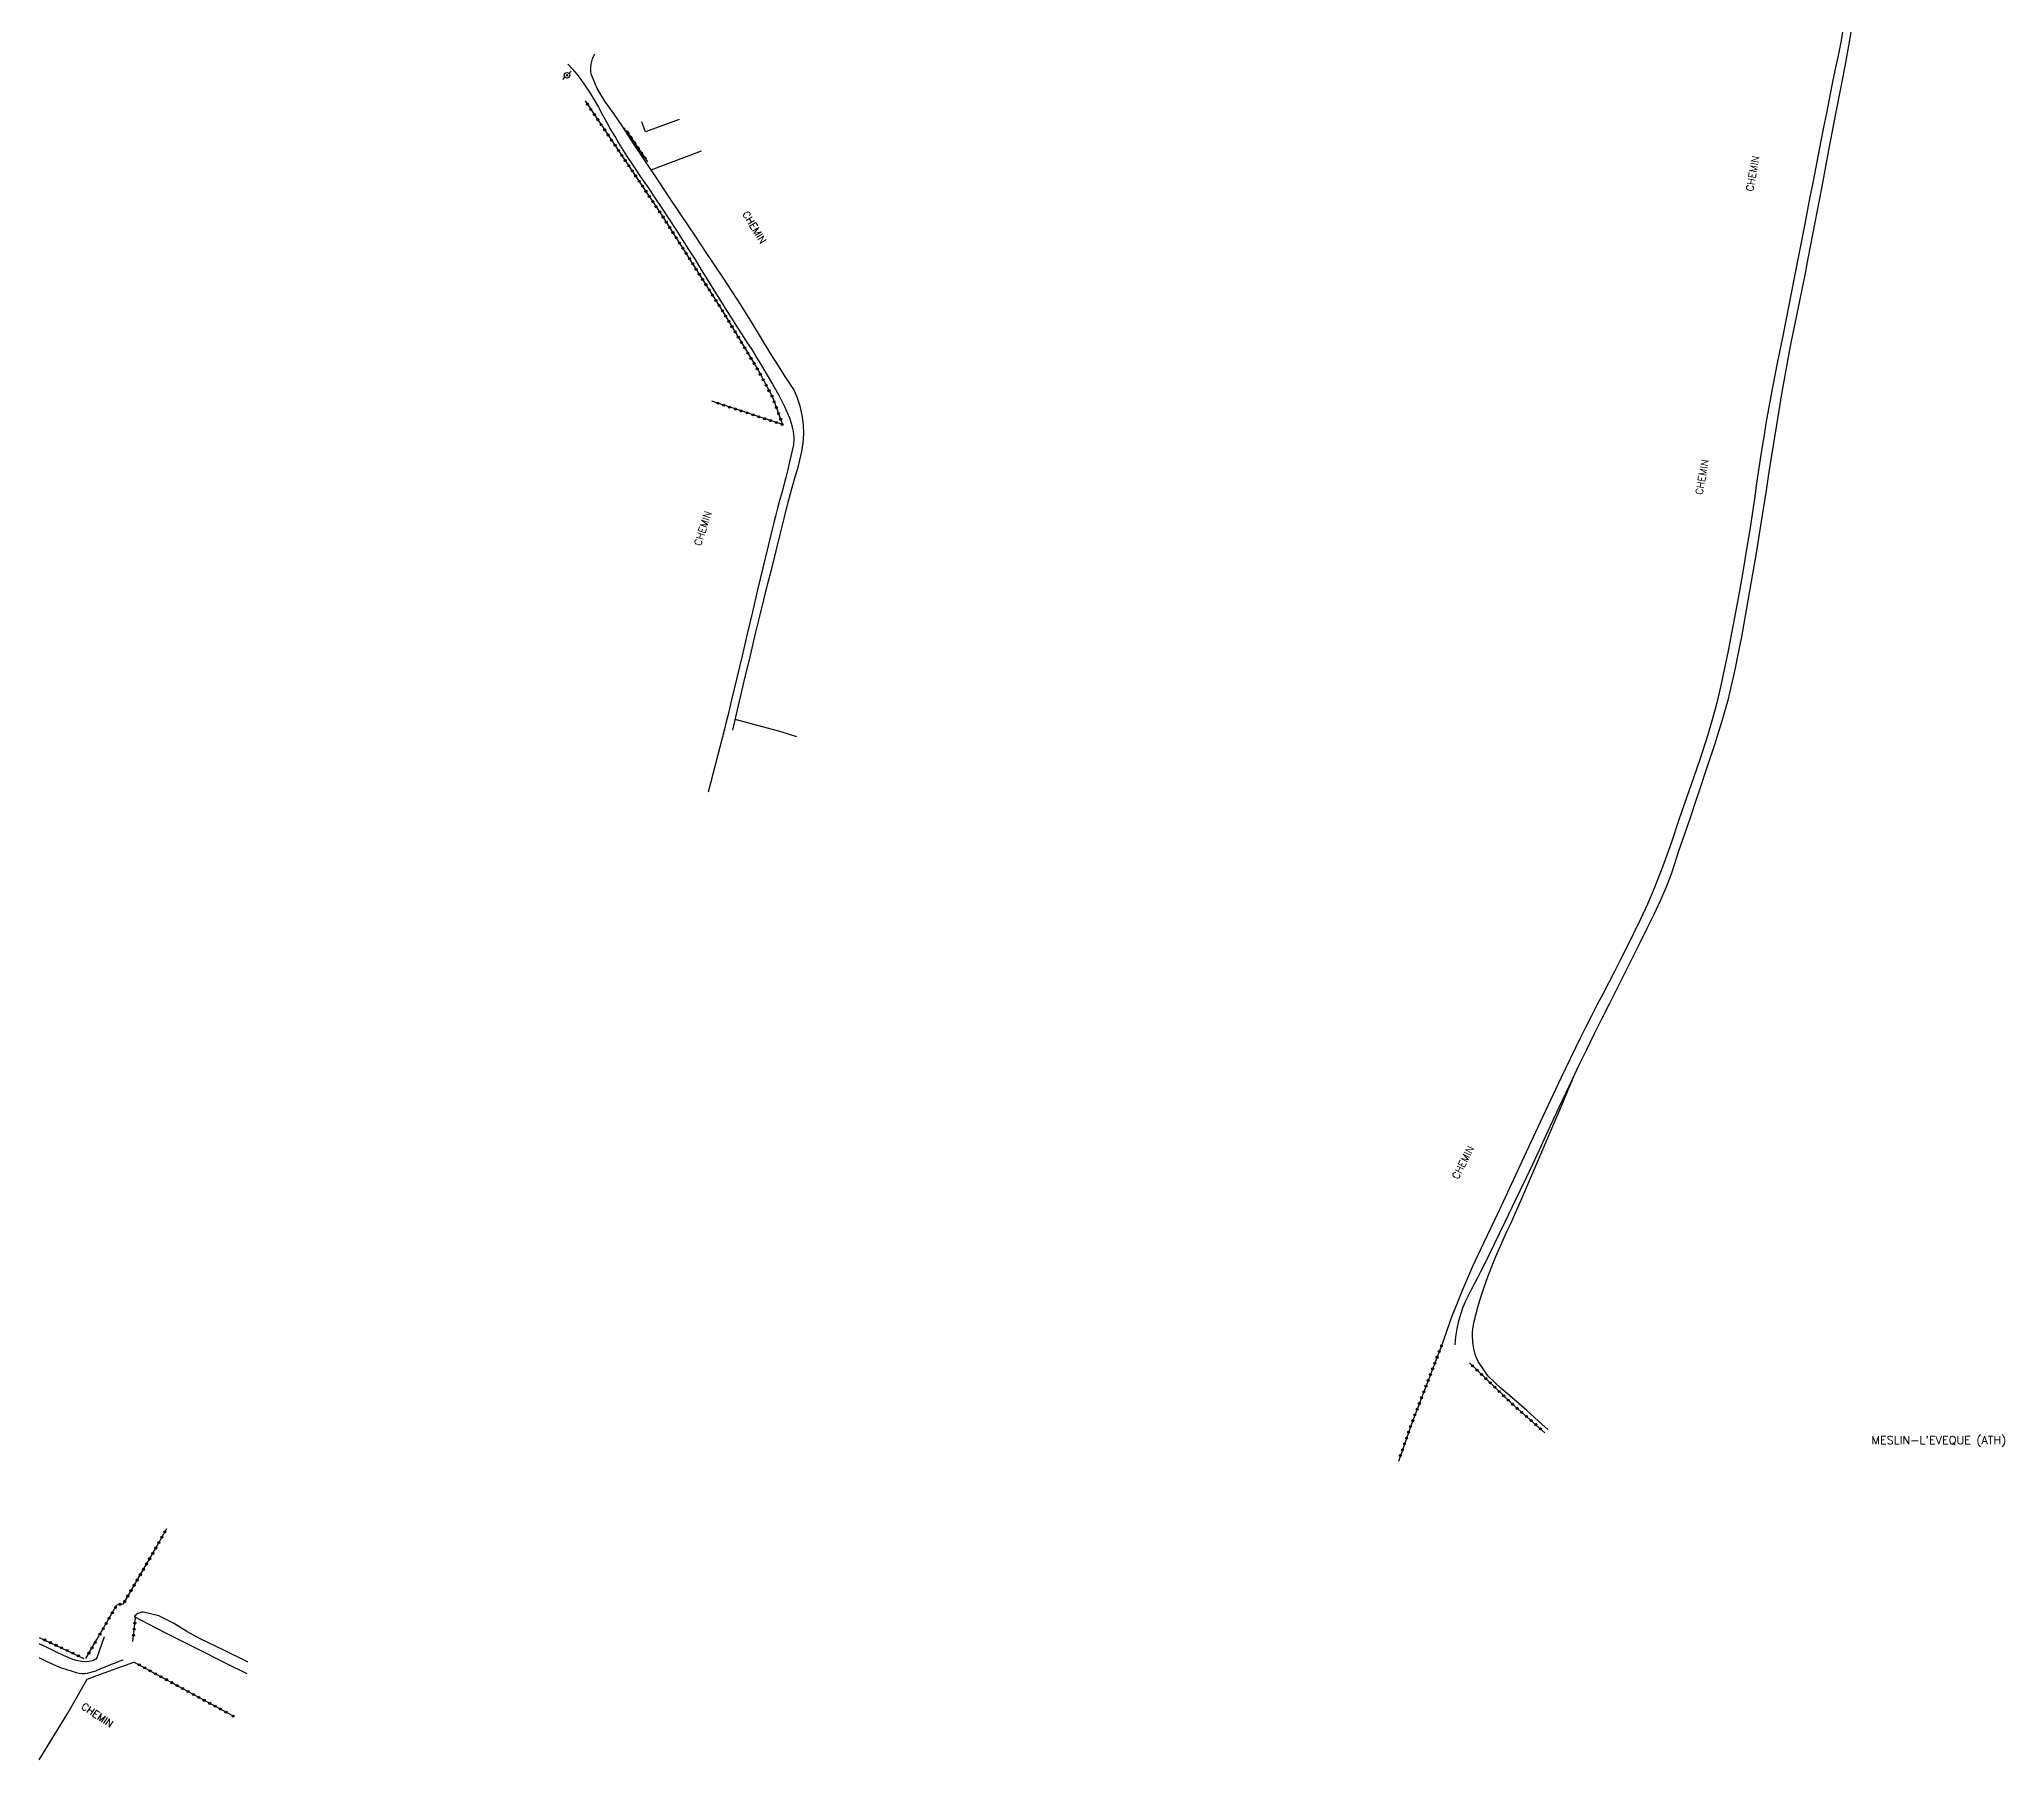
# Model space of a CAD drawing. Header units: millimetres. Extents: x 113000 to 114000, y 148000 to 148862.
# Drawn here: x 113000 to 113478.1, y 148159.7 to 148578.1 of the extents above; entities that cross this region are included whole.
import ezdxf
from ezdxf.enums import TextEntityAlignment as Align

# ---------------------------------------------------------------- set-up
doc = ezdxf.new("R2010")
doc.units = ezdxf.units.MM
doc.layers.get('0').update_dxf_attribs({"linetype": 'CONTINUOUS'})
for name, color, linetype in [('W0071', 7, 'CONTINUOUS'), ('W0101', 7, 'CONTINUOUS'), ('W0211', 2, 'CONTINUOUS'), ('W0214', 2, 'CONTINUOUS'), ('W0310', 3, 'CONTINUOUS'), ('W0323', 7, 'CONTINUOUS'), ('W0330', 7, 'CONTINUOUS'), ('W0473', 7, 'CONTINUOUS'), ('W0980', 7, 'CONTINUOUS'), ('W0989', 7, 'CONTINUOUS')]:
    doc.layers.add(name, color=color, linetype=linetype)
doc.styles.get("Standard").update_dxf_attribs({"font": 'romans.shx', "width": 0.85})

# ---------------------------------------------------------------- blocks, each defined once
blk = doc.blocks.new('T473')
for p, q in [((-0.166667, 0.166667), (0.166667, -0.166667)), ((-0.166667, -0.166667), (0.166667, 0.166667)), ((0.500001, 0.500001), (1.000002, 1.000002)), ((-1.000002, -1.000002), (-0.500001, -0.500001))]:
    blk.add_line(p, q)
blk.add_ellipse((0, 0), major_axis=(0.471405, 0.471405), ratio=1, start_param=5.4977871438, end_param=11.780972451)
blk = doc.blocks.new('t323o')
at = {"color": 0, "linetype": 'Continuous'}
for radius in [0.25, 0.15]:
    blk.add_circle((0, 0), radius, dxfattribs=at)
blk = doc.blocks.new('t310o')
at = {"color": 0, "linetype": 'Continuous'}
for centre, start, end in [((-0.5, 0.38), 216.8699, 323.1304), ((0.5, -0.37), 36.8699, 143.1303)]:
    blk.add_arc(centre, 0.625, start, end, dxfattribs=at)

msp = doc.modelspace()

# ---------------------------------------------------------------- linework, layer by layer
at = {"layer": 'W0071'}
for points in [[(113438.86, 148581.45), (113438.27, 148577.79), (113437.55, 148574.17), (113436.77, 148570.55), (113436.03, 148566.93), (113435.37, 148563.54), (113434.7, 148560.15), (113434.03, 148556.77), (113433.37, 148553.38), (113432.7, 148549.99), (113432.04, 148546.6), (113431.37, 148543.21), (113430.71, 148539.83), (113429.42, 148533.24), (113428.13, 148526.65), (113426.85, 148520.06), (113425.56, 148513.47), (113424.17, 148506.39), (113422.75, 148499.32), (113421.37, 148492.24), (113420.08, 148485.15), (113419.45, 148481.4), (113418.85, 148477.64), (113418.29, 148473.87), (113417.73, 148470.11), (113417.18, 148466.34), (113416.63, 148462.58), (113416.05, 148458.82), (113415.43, 148455.06), (113414.35, 148448.62), (113413.23, 148442.18), (113412.06, 148435.75), (113410.79, 148429.34), (113409.92, 148425.13), (113409.01, 148420.93), (113408.03, 148416.75), (113406.94, 148412.59), (113405.52, 148407.86), (113403.97, 148403.18), (113402.35, 148398.52), (113400.73, 148393.86), (113398.82, 148388.23), (113396.91, 148382.59), (113394.92, 148376.98), (113392.76, 148371.44), (113391.16, 148367.73), (113389.46, 148364.08), (113387.69, 148360.45), (113385.91, 148356.84), (113384.56, 148354.11), (113383.17, 148351.4), (113381.77, 148348.7), (113380.36, 148346.01), (113378.95, 148343.31), (113377.55, 148340.61), (113376.17, 148337.9), (113374.82, 148335.18), (113370.17, 148325.58), (113365.63, 148315.92), (113361.14, 148306.24), (113356.64, 148296.57), (113353.98, 148290.93), (113351.28, 148285.3), (113348.65, 148279.64), (113346.16, 148273.92), (113344.86, 148270.73), (113343.62, 148267.51), (113342.45, 148264.27), (113341.33, 148261.01)], [(113344.4, 148260.57), (113344.56, 148262.53), (113344.86, 148264.48), (113345.28, 148266.41), (113345.83, 148268.3), (113346.37, 148269.81), (113347, 148271.29), (113347.69, 148272.74), (113348.43, 148274.16), (113349.18, 148275.57), (113349.94, 148276.97), (113350.68, 148278.39), (113351.4, 148279.82), (113353.96, 148285.13), (113356.53, 148290.45), (113359.1, 148295.77), (113361.64, 148301.1), (113363.27, 148304.54), (113364.88, 148307.99), (113366.49, 148311.44), (113368.09, 148314.89), (113369.69, 148318.34), (113371.31, 148321.79), (113372.93, 148325.23), (113374.58, 148328.66), (113376.4, 148332.4), (113378.24, 148336.12), (113380.1, 148339.84), (113381.97, 148343.55), (113383.84, 148347.27), (113385.7, 148350.98), (113387.55, 148354.71), (113389.37, 148358.44), (113391.07, 148361.9), (113392.78, 148365.35), (113394.43, 148368.84), (113395.96, 148372.38), (113397, 148375.12), (113397.94, 148377.9), (113398.84, 148380.69), (113399.76, 148383.48), (113400.81, 148386.51), (113401.85, 148389.54), (113402.89, 148392.57), (113403.91, 148395.61), (113405.72, 148401.11), (113407.53, 148406.61), (113409.27, 148412.13), (113410.86, 148417.7), (113411.48, 148420.18), (113412.05, 148422.68), (113412.58, 148425.18), (113413.09, 148427.68), (113414.09, 148432.78), (113415.03, 148437.89), (113415.93, 148443.01), (113416.82, 148448.13), (113417.5, 148452.19), (113418.16, 148456.24), (113418.81, 148460.31), (113419.46, 148464.36), (113420.1, 148468.36), (113420.73, 148472.36), (113421.36, 148476.36), (113421.98, 148480.36), (113422.62, 148484.35), (113423.27, 148488.35), (113423.94, 148492.34), (113424.64, 148496.33), (113425.3, 148499.89), (113425.99, 148503.45), (113426.69, 148507), (113427.41, 148510.55), (113428.14, 148514.1), (113428.86, 148517.65), (113429.58, 148521.2), (113430.28, 148524.76), (113431.98, 148533.55), (113433.66, 148542.34), (113435.32, 148551.14), (113436.98, 148559.94), (113438.1, 148565.77), (113439.25, 148571.6), (113440.34, 148577.44), (113441.27, 148583.31)], [(113168.67, 148410.09), (113170.06, 148416.04), (113171.46, 148421.99), (113172.88, 148427.93), (113174.31, 148433.87), (113175.28, 148437.84), (113176.26, 148441.8), (113177.25, 148445.76), (113178.25, 148449.71), (113179.24, 148453.67), (113180.23, 148457.63), (113181.2, 148461.59), (113182.16, 148465.56), (113182.69, 148467.61), (113183.28, 148469.64), (113183.89, 148471.67), (113184.48, 148473.7), (113185.03, 148475.76), (113185.48, 148477.85), (113185.8, 148479.97), (113185.95, 148482.11), (113185.89, 148484.4), (113185.6, 148486.66), (113185.08, 148488.88), (113184.38, 148491.05), (113183.51, 148492.9), (113182.43, 148494.64), (113181.27, 148496.32), (113180.17, 148498.01), (113177.81, 148501.89), (113175.46, 148505.78), (113173.09, 148509.65), (113170.67, 148513.5), (113168.56, 148516.78), (113166.42, 148520.04), (113164.26, 148523.29), (113162.08, 148526.53), (113159.9, 148529.77), (113157.72, 148533.01), (113155.55, 148536.25), (113153.38, 148539.49), (113150.42, 148543.93), (113147.45, 148548.35), (113144.5, 148552.8), (113141.62, 148557.29), (113139.65, 148560.18), (113137.57, 148563.08), (113135.68, 148566.16), (113134.32, 148569.49), (113134.19, 148570.13), (113134.14, 148570.78), (113134.17, 148571.43), (113134.25, 148572.07), (113134.38, 148572.72), (113134.58, 148573.35), (113134.84, 148573.96), (113135.16, 148574.54)], [(113128.58, 148572.1), (113129.67, 148570.88), (113130.71, 148569.62), (113131.7, 148568.33), (113132.65, 148567), (113133.82, 148565.23), (113134.93, 148563.42), (113135.99, 148561.59), (113137.02, 148559.74), (113138.04, 148557.88), (113139.06, 148556.04), (113140.12, 148554.2), (113141.22, 148552.39), (113142.87, 148549.79), (113144.55, 148547.22), (113146.26, 148544.66), (113147.99, 148542.11), (113149.72, 148539.56), (113151.44, 148537.01), (113153.15, 148534.45), (113154.83, 148531.87), (113156.4, 148529.42), (113157.95, 148526.97), (113159.5, 148524.51), (113161.03, 148522.04), (113162.56, 148519.57), (113164.09, 148517.1), (113165.63, 148514.63), (113167.17, 148512.17), (113168.38, 148510.25), (113169.6, 148508.35), (113170.83, 148506.45), (113172.06, 148504.54), (113173.28, 148502.63), (113174.48, 148500.71), (113175.66, 148498.78), (113176.81, 148496.82), (113178.34, 148494.19), (113179.87, 148491.55), (113181.28, 148488.83), (113182.46, 148486), (113182.86, 148484.77), (113183.2, 148483.51), (113183.42, 148482.23), (113183.51, 148480.92), (113183.42, 148479.49), (113183.16, 148478.09), (113182.81, 148476.7), (113182.48, 148475.33), (113182.05, 148473.44), (113181.58, 148471.55), (113181.09, 148469.67), (113180.59, 148467.79), (113180.08, 148465.92), (113179.58, 148464.04), (113179.08, 148462.16), (113178.6, 148460.28), (113177.29, 148454.93), (113176, 148449.58), (113174.73, 148444.22), (113173.47, 148438.86), (113172.21, 148433.5), (113170.95, 148428.14), (113169.69, 148422.78), (113168.4, 148417.43), (113167.97, 148415.65), (113167.53, 148413.87), (113167.1, 148412.09), (113166.65, 148410.32)], [(113014, 148184.45), (113013.98, 148184.42), (113013.96, 148184.4), (113013.95, 148184.38), (113013.93, 148184.35), (113013.71, 148184.13), (113013.45, 148183.94), (113013.18, 148183.8), (113012.88, 148183.69), (113012.01, 148183.53), (113011.14, 148183.5), (113010.27, 148183.57), (113009.41, 148183.7), (113008.94, 148183.8), (113008.48, 148183.96), (113008.03, 148184.13), (113007.59, 148184.31), (113005.89, 148185.03), (113004.21, 148185.82), (113002.55, 148186.63), (113000.89, 148187.44), (113000, 148187.87)], [(113015.8, 148189.57), (113014, 148184.45)], [(113000, 148184.42), (113000.03, 148184.41), (113001.64, 148183.63), (113003.27, 148182.89), (113004.92, 148182.2), (113005.56, 148181.96), (113006.2, 148181.74), (113006.85, 148181.55), (113007.51, 148181.36), (113008.23, 148181.14), (113008.95, 148180.91), (113009.7, 148180.73), (113010.46, 148180.64), (113011.08, 148180.66), (113011.69, 148180.75), (113012.29, 148180.88), (113012.88, 148181.04), (113013.17, 148181.12), (113013.45, 148181.21), (113013.72, 148181.31), (113014, 148181.41)], [(113014, 148181.41), (113014.33, 148181.55), (113014.66, 148181.69), (113014.99, 148181.83), (113015.32, 148181.98), (113015.65, 148182.12), (113015.98, 148182.27), (113016.31, 148182.41), (113016.64, 148182.54), (113017.58, 148182.91), (113018.51, 148183.27), (113019.44, 148183.63), (113020.38, 148183.98)]]:
    msp.add_lwpolyline(points, dxfattribs=at)
at = {"layer": 'W0101'}
msp.add_lwpolyline([(113155.61, 148558.57), (113147.47, 148555.6), (113146.54, 148558.04)], dxfattribs=at)
at = {"layer": 'W0211'}
for points in [[(113366.91, 148240), (113365.6, 148241.18), (113361.87, 148244.6), (113358.76, 148247.3), (113355.51, 148250), (113352.45, 148252.99), (113350, 148256.48), (113349.33, 148258.01), (113348.91, 148259.62), (113348.7, 148261.25), (113348.62, 148262.89), (113348.63, 148263.69), (113348.71, 148264.49), (113348.82, 148265.29), (113348.98, 148266.07), (113349.16, 148266.85), (113349.36, 148267.62), (113349.56, 148268.38), (113349.77, 148269.15), (113350.56, 148271.91), (113351.47, 148274.63), (113352.45, 148277.32), (113353.48, 148280), (113354.31, 148282.05), (113355.17, 148284.08), (113356.07, 148286.1), (113356.99, 148288.12), (113357.91, 148290.12), (113358.83, 148292.13), (113359.74, 148294.14), (113360.64, 148296.17), (113363.81, 148303.52), (113366.95, 148310.89), (113370.07, 148318.27), (113373.15, 148325.66)], [(113050.72, 148183.44), (113050.65, 148183.48), (113044.88, 148186.29), (113039.1, 148189.07), (113035.87, 148190.86), (113032.61, 148192.89), (113029.1, 148194.64), (113025.32, 148195.55), (113024.95, 148195.54), (113024.59, 148195.47), (113024.25, 148195.34), (113023.93, 148195.19), (113023.69, 148195.04), (113023.47, 148194.87), (113023.28, 148194.68), (113023.1, 148194.46)]]:
    msp.add_lwpolyline(points, dxfattribs=at)
at = {"layer": 'W0214'}
msp.add_lwpolyline([(113023.1, 148194.46), (113030.55, 148190.63), (113038.02, 148186.84), (113045.51, 148183.08), (113050.47, 148180.62)], dxfattribs=at)
at = {"layer": 'W0310'}
msp.add_lwpolyline([(113142.75, 148555.95), (113142.75, 148555.95), (113147.92, 148548.27)], dxfattribs=at)
at = {"layer": 'W0323'}
for points in [[(113132.81, 148563.11), (113151.37, 148535.44), (113166.13, 148512.14), (113174.85, 148497.6), (113178.37, 148491.03), (113180.81, 148484.39), (113163.81, 148490), (113163.62, 148490.06)], [(113341.33, 148261.01), (113333.84, 148241.5), (113330.58, 148232.23)], [(113366.25, 148239.17), (113358.24, 148246.22), (113347.86, 148256.23)], [(113014, 148188.92), (113018.88, 148197.34), (113020.47, 148197.62), (113028.33, 148211.11), (113030.99, 148215.9)], [(113022.74, 148188.44), (113023.38, 148194.19)], [(113000, 148189.42), (113010.81, 148184.31)], [(113011.32, 148184.31), (113014, 148188.92)], [(113045.83, 148171), (113023.01, 148183.43)], [(113047.37, 148170.16), (113045.83, 148171)]]:
    msp.add_lwpolyline(points, dxfattribs=at)
at = {"layer": 'W0330'}
for points in [[(113148.82, 148546.39), (113161.1, 148550.97)], [(113184.27, 148408.46), (113180.49, 148409.68), (113169.29, 148412.7)], [(113166.65, 148410.32), (113162.7, 148394.99)], [(113014, 148180.12), (113023.01, 148183.43)], [(113006.92, 148171), (113011.68, 148179.27), (113014, 148180.12)], [(113000, 148159.67), (113006.8, 148170.78), (113006.92, 148171)]]:
    msp.add_lwpolyline(points, dxfattribs=at)

# ---------------------------------------------------------------- block references
at = {"layer": 'W0310', "rotation": 303.940307095637}
for p in [(113142.89, 148555.74), (113143.73, 148554.5), (113144.57, 148553.25), (113145.41, 148552.01), (113146.24, 148550.76), (113147.08, 148549.52)]:
    msp.add_blockref('t310o', p, dxfattribs=at)
at = {"layer": 'W0323'}
for p, rotation in [((113133.35, 148562.3), 303.8622233586045), ((113134.18, 148561.05), 303.8622233586045), ((113135.02, 148559.81), 303.8622233586045), ((113135.86, 148558.56), 303.8622233586045), ((113136.69, 148557.32), 303.8622233586045), ((113137.53, 148556.07), 303.8622233586045), ((113138.36, 148554.83), 303.8622233586045), ((113139.2, 148553.58), 303.8622233586045), ((113140.03, 148552.34), 303.8622233586045), ((113140.87, 148551.09), 303.8622233586045), ((113141.71, 148549.84), 303.8622233586045), ((113142.54, 148548.6), 303.8622233586045), ((113143.38, 148547.35), 303.8622233586045), ((113144.21, 148546.11), 303.8622233586045), ((113145.05, 148544.86), 303.8622233586045), ((113145.89, 148543.62), 303.8622233586045), ((113146.72, 148542.37), 303.8622233586045), ((113147.56, 148541.13), 303.8622233586045), ((113148.39, 148539.88), 303.8622233586045), ((113149.23, 148538.63), 303.8622233586045), ((113150.06, 148537.39), 303.8622233586045), ((113150.9, 148536.14), 303.8622233586045), ((113151.72, 148534.89), 302.3508951511035), ((113152.52, 148533.62), 302.3508951511035), ((113153.33, 148532.35), 302.3508951511035), ((113154.13, 148531.09), 302.3508951511035), ((113154.93, 148529.82), 302.3508951511035), ((113155.73, 148528.55), 302.3508951511035), ((113156.54, 148527.29), 302.3508951511035), ((113157.34, 148526.02), 302.3508951511035), ((113158.14, 148524.75), 302.3508951511035), ((113158.95, 148523.48), 302.3508951511035), ((113159.75, 148522.22), 302.3508951511035), ((113160.55, 148520.95), 302.3508951511035), ((113161.35, 148519.68), 302.3508951511035), ((113162.16, 148518.42), 302.3508951511035), ((113162.96, 148517.15), 302.3508951511035), ((113163.76, 148515.88), 302.3508951511035), ((113164.56, 148514.61), 302.3508951511035), ((113165.37, 148513.35), 302.3508951511035), ((113166.17, 148512.08), 300.9533252092697), ((113166.94, 148510.79), 300.9533252092697), ((113167.71, 148509.51), 300.9533252092697), ((113168.48, 148508.22), 300.9533252092697), ((113169.25, 148506.93), 300.9533252092697), ((113170.03, 148505.65), 300.9533252092697), ((113170.8, 148504.36), 300.9533252092697), ((113171.57, 148503.07), 300.9533252092697), ((113172.34, 148501.79), 300.9533252092697), ((113173.11, 148500.5), 300.9533252092697), ((113173.88, 148499.21), 300.9533252092697), ((113174.65, 148497.93), 300.9533252092697), ((113175.38, 148496.62), 298.1715683013496), ((113176.09, 148495.29), 298.1715683013496), ((113176.8, 148493.97), 298.1715683013496), ((113177.5, 148492.65), 298.1715683013496), ((113165.05, 148489.59), 161.7361070177211), ((113166.47, 148489.12), 161.7361070177211), ((113167.9, 148488.65), 161.7361070177211), ((113169.32, 148488.18), 161.7361070177211), ((113178.21, 148491.33), 298.1715683013496), ((113178.77, 148489.94), 290.1576108945602), ((113179.29, 148488.53), 290.1576108945602), ((113170.74, 148487.71), 161.7361070177211), ((113172.17, 148487.24), 161.7361070177211), ((113173.59, 148486.77), 161.7361070177211), ((113175.02, 148486.3), 161.7361070177211), ((113176.44, 148485.83), 161.7361070177211), ((113177.87, 148485.36), 161.7361070177211), ((113179.29, 148484.89), 161.7361070177211), ((113179.81, 148487.12), 290.1576108945602), ((113180.32, 148485.71), 290.1576108945602), ((113180.72, 148484.42), 161.7361070177211), ((113340.53, 148258.93), 248.9815812029593), ((113341.07, 148260.33), 248.9815812029593), ((113338.92, 148254.73), 248.9815812029593), ((113339.46, 148256.13), 248.9815812029593), ((113339.99, 148257.53), 248.9815812029593), ((113348.64, 148255.47), 136.0448944418212), ((113349.72, 148254.43), 136.0448944418212), ((113336.77, 148249.13), 248.9815812029593), ((113337.3, 148250.53), 248.9815812029593), ((113337.84, 148251.93), 248.9815812029593), ((113338.38, 148253.33), 248.9815812029593), ((113350.8, 148253.39), 136.0448944418212), ((113351.88, 148252.35), 136.0448944418212), ((113352.96, 148251.31), 136.0448944418212), ((113354.04, 148250.27), 136.0448944418212), ((113355.12, 148249.23), 136.0448944418212), ((113335.15, 148244.93), 248.9815812029593), ((113335.69, 148246.33), 248.9815812029593), ((113336.23, 148247.73), 248.9815812029593), ((113356.2, 148248.18), 136.0448944418212), ((113357.28, 148247.14), 136.0448944418212), ((113358.37, 148246.11), 138.6601905670111), ((113359.49, 148245.12), 138.6601905670111), ((113360.62, 148244.13), 138.6601905670111), ((113333.06, 148239.3), 250.6353276498464), ((113333.56, 148240.72), 250.6353276498464), ((113334.08, 148242.13), 248.9815812029593), ((113334.61, 148243.53), 248.9815812029593), ((113361.75, 148243.14), 138.6601905670111), ((113362.87, 148242.14), 138.6601905670111), ((113364, 148241.15), 138.6601905670111), ((113365.13, 148240.16), 138.6601905670111), ((113331.57, 148235.06), 250.6353276498464), ((113332.07, 148236.47), 250.6353276498464), ((113332.57, 148237.89), 250.6353276498464), ((113331.07, 148233.64), 250.6353276498464), ((113028.35, 148211.16), 60.90399003409114), ((113029.08, 148212.47), 60.90399003409114), ((113029.81, 148213.78), 60.90399003409114), ((113030.54, 148215.09), 60.90399003409114), ((113025.33, 148205.97), 59.7794854473973), ((113026.08, 148207.27), 59.7794854473973), ((113026.84, 148208.56), 59.7794854473973), ((113027.59, 148209.86), 59.7794854473973), ((113023.06, 148202.08), 59.7794854473973), ((113023.82, 148203.38), 59.7794854473973), ((113024.57, 148204.67), 59.7794854473973), ((113018.52, 148196.71), 59.88758300551088), ((113019.64, 148197.47), 10.18089173904963), ((113020.8, 148198.19), 59.7794854473973), ((113021.55, 148199.49), 59.7794854473973), ((113022.31, 148200.79), 59.7794854473973), ((113015.51, 148191.52), 59.88758300551088), ((113016.26, 148192.82), 59.88758300551088), ((113017.01, 148194.11), 59.88758300551088), ((113017.76, 148195.41), 59.88758300551088), ((113023.24, 148192.91), 83.72762423423754), ((113001.36, 148188.78), 334.6981101597229), ((113002.71, 148188.14), 334.6981101597229), ((113004.07, 148187.5), 334.6981101597229), ((113005.42, 148186.86), 334.6981101597229), ((113012.83, 148186.9), 59.88758300546792), ((113013.58, 148188.2), 59.88758300546792), ((113014.75, 148190.22), 59.88758300551088), ((113022.91, 148189.93), 83.72762423423754), ((113023.07, 148191.42), 83.72762423423754), ((113006.78, 148186.22), 334.6981101597229), ((113008.14, 148185.58), 334.6981101597229), ((113009.49, 148184.93), 334.6981101597229), ((113012.08, 148185.61), 59.88758300546792), ((113024.32, 148182.72), 151.4186008537878), ((113025.64, 148182), 151.4186008537878), ((113026.96, 148181.28), 151.4186008537878), ((113028.27, 148180.56), 151.4186008537878), ((113029.59, 148179.84), 151.4186008537878), ((113030.91, 148179.13), 151.4186008537878), ((113032.23, 148178.41), 151.4186008537878), ((113033.54, 148177.69), 151.4186008537878), ((113034.86, 148176.97), 151.4186008537878), ((113036.18, 148176.26), 151.4186008537878), ((113037.49, 148175.54), 151.4186008537878), ((113038.81, 148174.82), 151.4186008537878), ((113040.13, 148174.1), 151.4186008537878), ((113041.45, 148173.39), 151.4186008537878), ((113042.76, 148172.67), 151.4186008537878), ((113044.08, 148171.95), 151.4186008537878), ((113045.4, 148171.23), 151.4186008537878), ((113047.14, 148170.28), 151.4186008538569)]:
    msp.add_blockref('t323o', p, dxfattribs=dict(at, rotation=rotation))
at = {"layer": 'W0473'}
msp.add_blockref('T473', (113128.36, 148569.36), dxfattribs=at)

# ---------------------------------------------------------------- texts
at = {"layer": 'W0980'}
msp.add_text("MESLIN-L'EVEQUE (ATH)", height=2, dxfattribs=at).set_placement((113462.04, 148237.25), align=Align.MIDDLE)
at = {"layer": 'W0989'}
for rotation, p in [(79.7481, (113416.84, 148540.99)), (301.6046, (113170.92, 148535.63)), (79.7481, (113404.54, 148467.2)), (72.037, (113160.88, 148454.73)), (62.819, (113345.1, 148300.66)), (326.6448, (113010, 148172.19))]:
    msp.add_text('CHEMIN', height=1.75, rotation=rotation, dxfattribs=at).set_placement(p)

doc.saveas('drawing.dxf')
